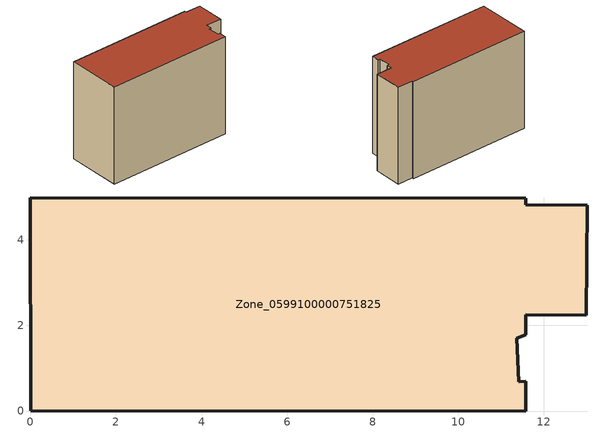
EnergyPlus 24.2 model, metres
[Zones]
Zone_0599100000751825
 floor ground (C_G): 11.37,1.7 11.42,0.68 11.59,0.7 11.59,0 0,0.01 0,4.98 11.59,4.98 11.59,4.82 13.02,4.81 12.99,2.24 11.59,2.25 11.59,1.78 z0
 wall outside (C_F): 0,0.01 11.59,0 11.59,0.7 11.42,0.68 11.37,1.7 11.59,1.78 11.59,2.25 12.99,2.24 13.02,4.81 11.59,4.82 11.59,4.98 0,4.98 0,0.01 z0:9.07
 roof outside (C_R): 11.42,0.68 11.37,1.7 11.59,1.78 11.59,2.25 12.99,2.24 13.02,4.81 11.59,4.82 11.59,4.98 0,4.98 0,0.01 11.59,0 11.59,0.7 z9.07
[BUILDING]
Pand.0599100000751825: North Axis=0; Terrain=City; Loads Convergence Tolerance Value=0.04; Temperature Convergence Tolerance Value=0.4; Solar Distribution=FullExterior; Maximum Number of Warmup Days=25; Minimum Number of Warmup Days=1
[Site:Location]
Rotterdam.The.Hague.AP_ZH_NLD Design_Conditions: Latitude=51.96; Longitude=4.45; Time Zone=1; Elevation=-4.5
[SITE:GROUNDTEMPERATURE:BUILDINGSURFACE]
18, 18, 18, 18, 18, 18, 18, 18, 18, 18, 18, 18
[MATERIAL] Thermal Absorptance=0.9; Solar Absorptance=0.7; Visible Absorptance=0.7
Name | Roughness | Thickness | Conductivity | Density | Specific Heat
G.TI.2006-2014 | MediumSmooth | 0.15 | 0.06 | 540 | 1210
F.TI.2006-2014 | Rough | 0.3 | 0.12 | 1920 | 840
R.TI.2006-2014 | MediumRough | 0.2 | 0.08 | 1500 | 1000
[CONSTRUCTION]
C_G: G.TI.2006-2014
C_F: F.TI.2006-2014
C_R: R.TI.2006-2014
[ZONE]
Zone_0599100000751825: Type=1; Multiplier=1; Ceiling Height=Autocalculate; Volume=Autocalculate; Floor Area=autocalculate; Part of Total Floor Area=Yes
[ZONEINFILTRATION:DESIGNFLOWRATE]
Infil_Zone_0599100000751825: Zone or ZoneList or Space or SpaceList=Zone_0599100000751825; Schedule=AlwaysOn; Design Flow Rate Calculation Method=Flow/Area; Flow Rate per Floor Area=0.0015; Constant Term Coefficient=1; Temperature Term Coefficient=0; Velocity Term Coefficient=0; Velocity Squared Term Coefficient=0
[HVACTEMPLATE:ZONE:IDEALLOADSAIRSYSTEM]
Zone_0599100000751825: Maximum Heating Supply Air Temperature=50; Minimum Cooling Supply Air Temperature=13; Maximum Heating Supply Air Humidity Ratio=0.0156; Minimum Cooling Supply Air Humidity Ratio=0.0077; Heating Limit=NoLimit; Cooling Limit=NoLimit; Dehumidification Control Type=ConstantSensibleHeatRatio; Cooling Sensible Heat Ratio=0.7; Dehumidification Setpoint=60; Humidification Control Type=None; Humidification Setpoint=30; Outdoor Air Method=None; Outdoor Air Flow Rate per Person=0.00944; Outdoor Air Flow Rate per Zone Floor Area=0; Outdoor Air Flow Rate per Zone=0; Demand Controlled Ventilation Type=None; Outdoor Air Economizer Type=NoEconomizer; Heat Recovery Type=None; Sensible Heat Recovery Effectiveness=0.7; Latent Heat Recovery Effectiveness=0.65
[ZONECONTROL:THERMOSTAT]
ThermostatControl_Zone_0599100000751825: Zone or ZoneList=Zone_0599100000751825; Control Type Schedule=DualSetpointControlType; Control 1=Thermostat_Zone_0599100000751825; Temperature Difference Between Cutout And Setpoint=0
[THERMOSTATSETPOINT:DUALSETPOINT]
Thermostat_Zone_0599100000751825: Heating Setpoint Temperature Schedule=HeatingSetpoint_Zone_0599100000751825; Cooling Setpoint Temperature Schedule=CoolingSetpoint_Zone_0599100000751825
[SCHEDULE:COMPACT]
HeatingSetpoint_Zone_0599100000751825: Through: 12/31, For: AllDays, Until: 24:00, 21
CoolingSetpoint_Zone_0599100000751825: Through: 12/31, For: AllDays, Until: 24:00, 24
DualSetpointControlType: Through: 12/31, For: AllDays, Until: 24:00, 4
AlwaysOn: Through: 12/31, For: AllDays, Until: 24:00, 1
